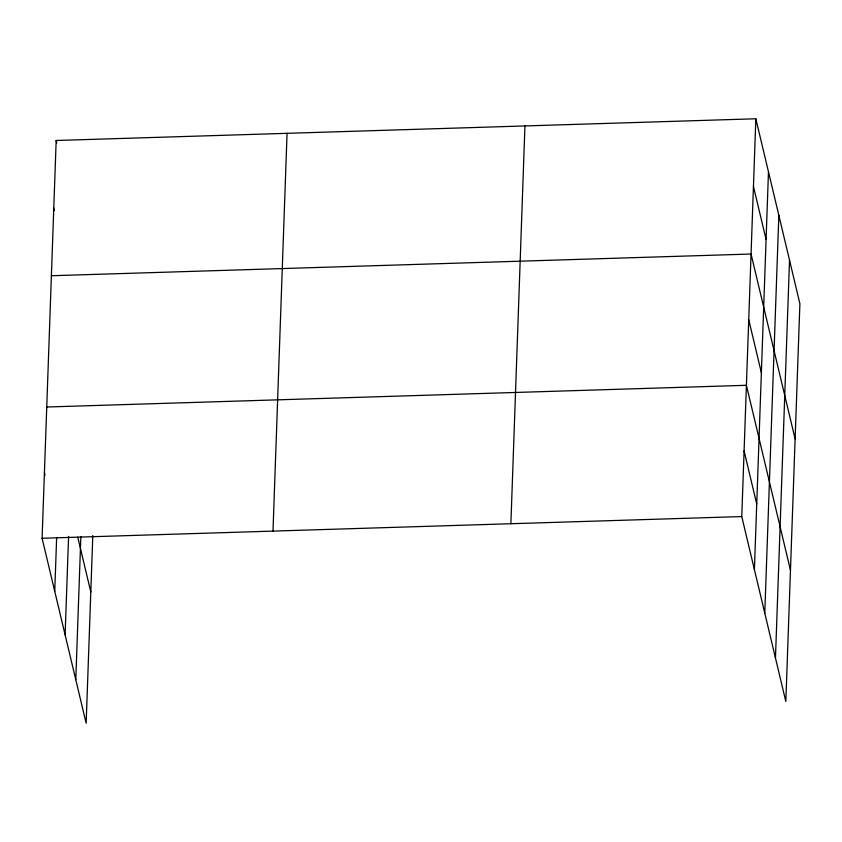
<?xml version="1.0" encoding="UTF-8"?>
<svg xmlns="http://www.w3.org/2000/svg" width="842" height="842" viewBox="0 0 842 842"><rect width="100%" height="100%" fill="white"/><g stroke="black" fill="none" stroke-linecap="round" stroke-linejoin="round"><path stroke-width="1.26" d="M92.799 535.512L86.158 723.225L42.1 538.27L56.172 140.488L755.842 118.775L799.9 303.73L785.828 701.512L741.77 516.567L755.842 118.775M54.741 591.316L56.646 537.501M65.108 634.847L68.591 536.396M75.791 679.694L80.853 536.607M272.987 531.113L287.059 133.32M510.883 523.724L524.945 125.942M754.411 569.613L768.472 171.821M764.778 613.144L778.85 215.352M775.461 657.991L789.533 260.199M51.383 275.734L751.053 254.021L795.122 438.977M46.742 407.002L746.412 385.299L790.47 570.244M42.1 538.27L741.77 516.567M753.443 186.398L766.083 239.444M748.738 319.665L761.368 372.711M744.086 450.933L756.726 503.979M56.172 140.488L56.772 143.014M53.772 208.111L54.383 210.637M77.759 537.217L90.81 591.958M44.426 472.636L45.026 475.162"/></g></svg>
